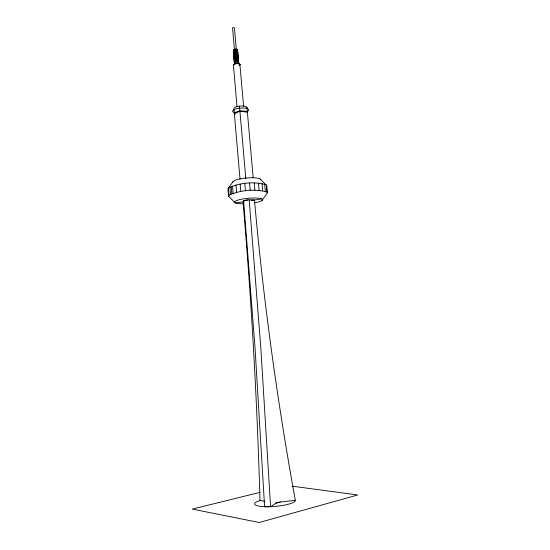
<?xml version="1.0" encoding="UTF-8"?>
<svg xmlns="http://www.w3.org/2000/svg" width="550" height="550" viewBox="0 0 550 550"><rect width="100%" height="100%" fill="white"/><g stroke="black" fill="none" stroke-linecap="round" stroke-linejoin="round"><path stroke-width="0.82" d="M233.468 51.398C232.884 48.95 237.112 48.194 237.676 50.669L238.542 62.934L238.397 61.242M233.991 49.734L233.324 51.191M233.537 52.243L234.492 63.216C234.369 61.676 237.779 61.511 238.714 62.501M236.686 49.83L236.706 49.411M237.215 51.329L237.676 50.669L236.796 49.541M234.871 49.239L235.723 62.061M234.548 49.328L234.183 50.346L235.221 62.205M243.038 203.796A14.004 2.633 -5 0 1 236.369 203.218L235.104 202.744L228.594 196.219L229.006 195.257L228.394 188.052L233.221 181.459M234.279 49.452L233.331 50.971L234.355 63.016M234.094 49.589L233.482 50.744L234.52 62.59M260.349 179.135L266.764 185.728L267.41 192.885L262.075 200.427M267.41 192.885L266.922 192.005L266.269 184.807C254.162 181.28 239.759 182.621 228.394 188.052L227.989 189.056L228.594 196.219M229.006 195.257C240.467 190.011 254.739 188.684 266.922 192.005M270.579 506.708L260.851 348.356L249.164 199.698L243.602 200.606L255.111 348.844L264.591 506.722L270.579 506.708L277.186 502.466M234.383 113.864L239.917 111.127L247.383 112.248M260.047 500.5L257.001 501.648A20.412 4.249 -5 0 0 261.271 506.467A20.412 4.249 -5 0 0 286.275 504.756L290.324 503.663A20.412 4.249 -5 0 0 295.192 500.122M260.219 492.312L192.28 509.107L259.229 522.5L357.72 494.979L292.634 486.234M235.737 202.978L244.069 201.664M251.563 200.482L261.559 198.907M243.602 200.606L246.517 200.214M278.733 502.267L295.316 500.314A2482.521 1449.614 64.8 0 1 254.464 200.028L251.316 200.214M264.99 501.366L259.999 500.493A1186.102 258.569 88.1 0 0 243.052 201.857M243.636 106.81L239.896 64.295L237.071 63.484L234.651 63.931L233.434 65.113L237.022 106.776M236.528 49.294L237.531 50.469L238.7 62.714M236.789 49.686L237.662 50.896M236.266 49.211L236.857 50.16L237.896 62.013M235.95 49.163L237.407 61.944M235.593 49.149L236.851 61.923M264.66 184.023L265.313 191.262M262.013 183.432L262.666 190.706M258.472 183.067L259.126 190.369M254.244 182.958L254.891 190.286M246.943 107.257L253.179 177.719M249.59 183.116L250.236 190.451M237.504 51.116L237.655 52.807M237.875 55.337L238.246 59.558M238.294 62.136L237.256 50.291L235.242 50.105L233.778 50.531L234.809 62.384M236.335 49.617L234.424 27.809L233.427 27.514L232.547 27.988L234.451 49.802A0.949 0.364 -5 0 1 235.097 49.383M236.28 61.964L235.228 49.177M239.477 106.102L245.829 178.819M233.819 52.415L234.039 54.945M234.334 58.314L234.554 60.844M244.791 183.521L245.431 190.864M240.034 179.211L233.949 108.879A6.586 2.042 -5 0 1 241.196 105.958A6.586 2.042 -5 0 1 246.524 108.343M240.157 184.167L240.79 191.496M235.978 184.992L236.603 192.308M232.492 185.962L233.111 193.242M231.206 186.484L231.818 193.744M229.921 187L230.532 194.246M239.951 64.295L239.339 65.244L239.979 64.336C238.294 62.879 234.939 63.236 233.441 64.838L233.434 65.113A3.293 1.21 -5 0 1 237.009 63.484A3.293 1.21 -5 0 1 239.697 64.934M280.287 501.724A5.452 1.134 -5 0 1 275.756 503.119M243.76 201.733A5.211 0.976 -5 0 1 244.386 200.709M245.341 200.441A5.211 0.976 -5 0 1 247.83 200.035M249.198 199.918A5.211 0.976 -5 0 1 253.681 200.386M232.911 182.208A13.963 2.991 -5 0 1 234.334 180.682L236.184 179.912A13.963 2.991 -5 0 1 251.646 177.746A13.963 2.991 -5 0 1 260.728 179.822M254.292 202.833A14.004 2.633 -5 0 0 262.144 199.155L260.968 198.653A14.004 2.633 -5 0 0 237.923 200.097L236.053 200.791A14.004 2.633 -5 0 0 235.104 202.744M234.864 114.324A6.593 2.001 -5 0 1 239.924 111.127A6.593 2.001 -5 0 1 247.39 112.771M234.396 112.585A8.064 2.475 -5 0 1 235.125 109.175A8.064 2.475 -5 0 1 246.015 108.261A8.064 2.475 -5 0 1 247.06 111.526M236.177 49.452A0.949 0.364 -5 0 1 236.232 49.809"/></g></svg>
